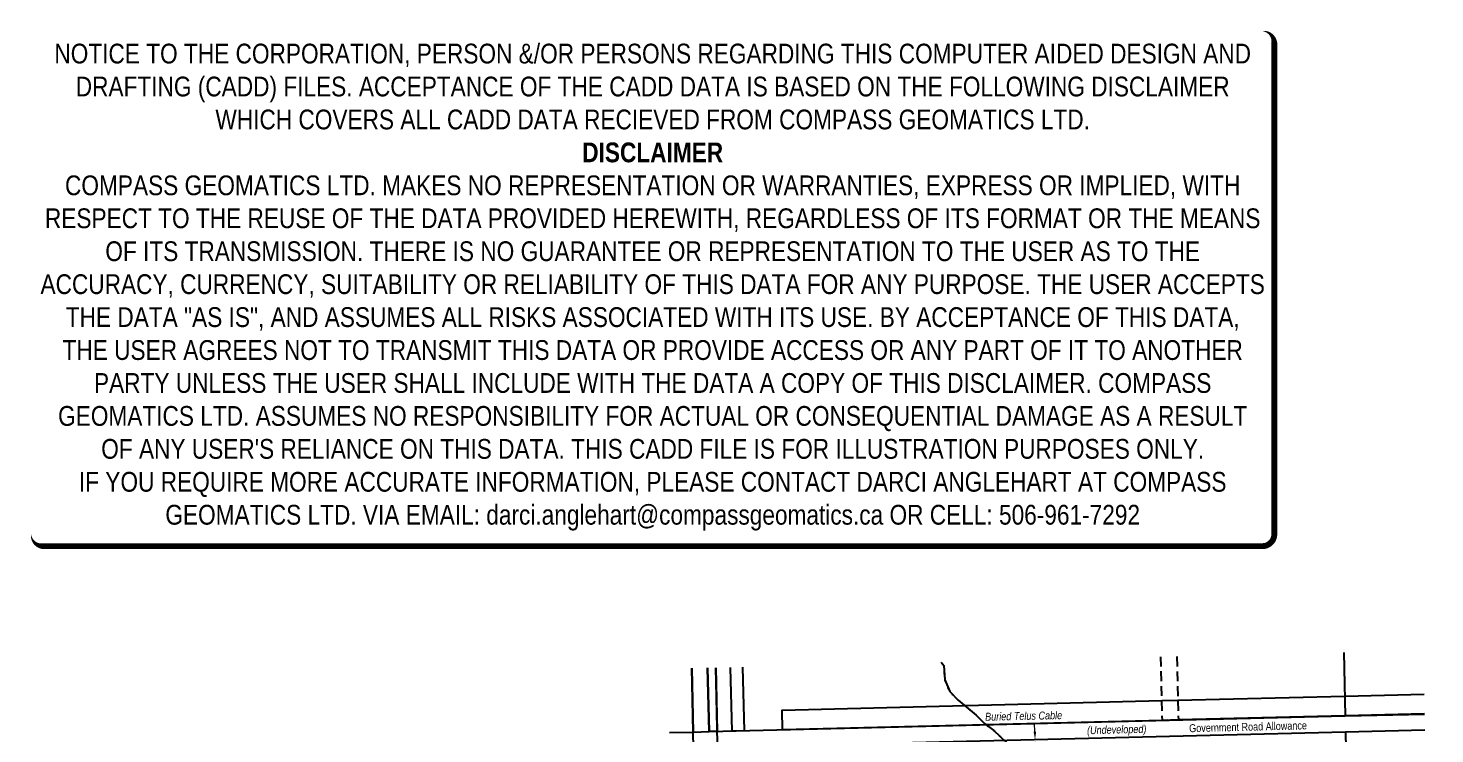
# Model space of a CAD drawing. Extents: x 610781 to 613451, y 5887607 to 5892660.
# Drawn here: x 611595 to 613373, y 5891767 to 5892660 of the extents above; entities that cross this region are included whole.
import ezdxf
from ezdxf.enums import TextEntityAlignment as Align

# ---------------------------------------------------------------- set-up
doc = ezdxf.new("R2010")
doc.units = 0
doc.header["$LTSCALE"] = 5
doc.header["$PDSIZE"] = -1.5
for name, pattern in [('foc-ACCESSROAD', [3.75, 2.5, -1.25]), ('foc-FLOWLINE', [3.75, 2.5, -1.25]), ('foc-QUARTERLINE', [33, 25, -3, 2, -3]), ('foc-WHEELTRACKS', [2, 0.4, -1.6])]:
    doc.linetypes.add(name, pattern=pattern)
doc.layers.get('Defpoints').update_dxf_attribs({"color": 9})
for name, color, linetype in [('AS-POWER', 104, 'foc-POWER'), ('AS-TELUS', 224, 'foc-TEL'), ('C-AR', 13, 'foc-ACCESSROAD'), ('F-EZE', 190, 'foc-FLOWLINE'), ('F-RW', 190, 'Continuous'), ('L-ROAD-T', 7, 'Continuous'), ('L-SEC', 7, 'Continuous'), ('L-SECQ', 8, 'foc-QUARTERLINE'), ('L-TITLEDB', 4, 'Continuous'), ('T-WATER-P3', 160, 'foc-WHEELTRACKS')]:
    doc.layers.add(name, color=color, linetype=linetype)
doc.layers.add('DISCLAIMER', color=7, linetype='Continuous', plot=False)
doc.layers.add('F-EZE-T', color=190, linetype='Continuous', lineweight=9)
doc.layers.add('T-TEXT', color=48, linetype='Continuous', lineweight=18)
doc.layers.add('P-150m WELL BORE BUFFER', color=7, linetype='Continuous', true_color=0xddf3e2)
doc.styles.add('175L', font='ARIALN.TTF', dxfattribs={"height": 20})
doc.styles.add('80', font='ARIALN.TTF', dxfattribs={"height": 10})
doc.styles.add('80CG', font='ARIALN.TTF', dxfattribs={"height": 10})
doc.styles.add('80L', font='ARIALN.TTF', dxfattribs={"height": 10})
doc.styles.add('80LS', font='ARIALNI.TTF', dxfattribs={"height": 10})
doc.styles.add('foc-LtypeFont', font='ARIALN.TTF', dxfattribs={"height": 7.35})
doc.linetypes.add('foc-POWER', pattern='A,6,-1,["P",foc-LtypeFont,S=0.2,R=0,X=-0.625,Y=-0.75],-1.24,4', length=12.24)
doc.linetypes.add('foc-POWER-NOLINE', pattern='A,0,-4,["P",foc-LtypeFont,S=0.2,R=0,X=-0.625,Y=-0.75],-8.24', length=12.24)
doc.linetypes.add('foc-TEL', pattern='A,2,-1,["T",foc-LtypeFont,S=0.2,R=0,X=-0.425,Y=-0.75],-1.24,8', length=12.24)
doc.linetypes.add('foc-TEL-NOLINE', pattern='A,0,-2,["T",foc-LtypeFont,S=0.2,R=0,X=-0.425,Y=-0.75],-10.24', length=12.24)
doc.linetypes.add('foc-TOPO-flowdirection-NOLINE', pattern='A,0,[">",foc-LtypeFont,S=0.3,R=0,X=0,Y=-0.945],-20,[">",foc-LtypeFont,S=0.3,R=0,X=0,Y=-0.945],0', length=20)
doc.dimstyles.new('Compass 5 000', dxfattribs={"dimscale": 5, "dimtxt": 9, "dimasz": 2, "dimexe": 0.2, "dimexo": 0.0625, "dimgap": 0.5, "dimtad": 0, "dimtih": 1, "dimtoh": 1, "dimzin": 0, "dimdsep": 46, "dimtxsty": '80CG', "dimcen": 0.1, "dimse1": 1, "dimse2": 1, "dimclrd": 256, "dimclrt": 256, "dimaunit": 1, "dimadec": 4, "dimazin": 0, "dimtfac": 0.06, "dimtofl": 0, "dimtmove": 0, "dimatfit": 1, "dimfxl": 0.2, "dimtolj": 1, "dimtzin": 0, "dimlwd": -1, "dimarcsym": 0})

# ---------------------------------------------------------------- blocks, each defined once
blk = doc.blocks.new('*D433')
at = {"layer": 'Defpoints', "color": 0, "transparency": 16777216}
for p in [(612580.2, 5891693.8), (612550.7, 5891669.8), (612580.7, 5891670.5)]:
    blk.add_point(p, dxfattribs=at)
at = {"layer": 'F-EZE-T', "transparency": 16777216}
for p, q in [((612540.2, 5891692.8), (612530.2, 5891692.6)), ((612590.2, 5891694), (612600.2, 5891694.2))]:
    blk.add_line(p, q, dxfattribs=at)
for points in [[(612590.1, 5891695.7), (612590.2, 5891692.3), (612580.2, 5891693.8)], [(612540.2, 5891694.5), (612540.2, 5891691.2), (612550.2, 5891693.1)]]:
    blk.add_solid(points, dxfattribs=at)
at = {"layer": 'F-EZE-T', "transparency": 16777216, "insert": (612659.7, 5891694.2), "char_height": 10, "attachment_point": 5, "style": '80CG'}
blk.add_mtext('\\A1;Altalink\\P30.00 Power Line R/W\\PPlan 902 0123\\PEZE 880650', dxfattribs=at)
blk = doc.blocks.new('*D434')
at = {"layer": 'Defpoints', "color": 0, "transparency": 16777216}
for p in [(612867.7, 5891757.8), (612947.4, 5891761.7), (612947.4, 5891759.8)]:
    blk.add_point(p, dxfattribs=at)
at = {"layer": 'F-EZE-T', "transparency": 16777216}
for p, q in [((612867.4, 5891769.7), (612867.2, 5891779.7)), ((612868, 5891747.8), (612868.2, 5891737.8)), ((612868.5, 5891725.5), (612868.2, 5891737.8)), ((612858.5, 5891725.5), (612868.5, 5891725.5))]:
    blk.add_line(p, q, dxfattribs=at)
for points in [[(612869.1, 5891769.7), (612865.8, 5891769.7), (612867.7, 5891759.7)], [(612869.7, 5891747.9), (612866.3, 5891747.8), (612867.7, 5891757.8)]]:
    blk.add_solid(points, dxfattribs=at)
at = {"layer": 'F-EZE-T', "transparency": 16777216, "insert": (612783.3, 5891725.5), "char_height": 10, "attachment_point": 5, "style": '80CG'}
blk.add_mtext('\\A1;Altalink\\P2.00 Vegetation Control R/W\\PEZE 880691', dxfattribs=at)
blk = doc.blocks.new('*D435')
at = {"layer": 'Defpoints', "color": 0, "transparency": 16777216}
for p in [(613008.1, 5891666.9), (613029.1, 5891667.4), (613029.5, 5891652.2)]:
    blk.add_point(p, dxfattribs=at)
at = {"layer": 'F-EZE-T', "transparency": 16777216}
for p, q in [((613007.3, 5891700.2), (612997.3, 5891700.2)), ((613007.9, 5891676.9), (613007.3, 5891700.2)), ((613008.7, 5891641.7), (613009, 5891631.7))]:
    blk.add_line(p, q, dxfattribs=at)
for points in [[(613009.5, 5891676.9), (613006.2, 5891676.8), (613008.1, 5891666.9)], [(613010.4, 5891641.7), (613007.1, 5891641.6), (613008.5, 5891651.7)]]:
    blk.add_solid(points, dxfattribs=at)
at = {"layer": 'F-EZE-T', "transparency": 16777216, "insert": (612958.2, 5891700.2), "char_height": 10, "attachment_point": 5, "style": '80CG'}
blk.add_mtext('\\A1;Pembina\\P15.24 P/L R/W\\PPlan 1880 KS\\PROE 2752', dxfattribs=at)
blk = doc.blocks.new('Disclaimer_Legal')
at = {"layer": 'DISCLAIMER', "color": 254, "flags": 128}
blk.add_lwpolyline([(-3612.9, -1104.6, 37.5, 37.5, 0), (4096.1, -1104.6, 37.5, 37.5, 0.414214), (4171.1, -1029.6, 37.5, 37.5, 0), (4171.1, 2078.7, 37.5, 0, 0.414214), (4096.1, 2153.7, 0, 0, 0), (-3612.9, 2153.7, 0, 0, 0.414214), (-3687.9, 2078.7, 0, 0, 0), (-3687.9, -1029.6, 0, 37.5, 0.414214)], format="xyseb", close=True, dxfattribs=at)
at = {"layer": 'DISCLAIMER', "color": 254, "insert": (241.6, 533.9), "char_height": 125, "width": 7717.568, "attachment_point": 5, "style": '80'}
blk.add_mtext('NOTICE TO THE CORPORATION, PERSON &/OR PERSONS REGARDING THIS COMPUTER AIDED DESIGN AND DRAFTING (CADD) FILES. ACCEPTANCE OF THE CADD DATA IS BASED ON THE FOLLOWING DISCLAIMER WHICH COVERS ALL CADD DATA RECIEVED FROM COMPASS GEOMATICS LTD.\\P{\\fArial Narrow|b1|i0|c0|p34;DISCLAIMER}\\PCOMPASS GEOMATICS LTD. MAKES NO REPRESENTATION OR WARRANTIES, EXPRESS OR IMPLIED, WITH RESPECT TO THE REUSE OF THE DATA PROVIDED HEREWITH, REGARDLESS OF ITS FORMAT OR THE MEANS OF ITS TRANSMISSION. THERE IS NO GUARANTEE OR REPRESENTATION TO THE USER AS TO THE ACCURACY, CURRENCY, SUITABILITY OR RELIABILITY OF THIS DATA FOR ANY PURPOSE. THE USER ACCEPTS THE DATA "AS IS", AND ASSUMES ALL RISKS ASSOCIATED WITH ITS USE. BY ACCEPTANCE OF THIS DATA, THE USER AGREES NOT TO TRANSMIT THIS DATA OR PROVIDE ACCESS OR ANY PART OF IT TO ANOTHER PARTY UNLESS THE USER SHALL INCLUDE WITH THE DATA A COPY OF THIS DISCLAIMER. COMPASS GEOMATICS LTD. ASSUMES NO RESPONSIBILITY FOR ACTUAL OR CONSEQUENTIAL DAMAGE AS A RESULT OF ANY USER\'S RELIANCE ON THIS DATA. THIS CADD FILE IS FOR ILLUSTRATION PURPOSES ONLY.\\PIF YOU REQUIRE MORE ACCURATE INFORMATION, PLEASE CONTACT DARCI ANGLEHART AT COMPASS GEOMATICS LTD. VIA EMAIL: darci.anglehart@compassgeomatics.ca OR CELL: 506-961-7292', dxfattribs=at)

msp = doc.modelspace()

# ---------------------------------------------------------------- linework, layer by layer
at = {"layer": 'AS-POWER', "linetype": 'foc-POWER-NOLINE', "flags": 128}
msp.add_lwpolyline([(612473.284, 5891424.644), (612472.821, 5891470.143), (612470.735, 5891561.61), (612470.161, 5891586.768), (612467.986, 5891682.145), (612467.635, 5891697.376), (612465.43, 5891793.33), (612464.963, 5891813.112), (612464.105, 5891850.433)], dxfattribs=at)
at = {"layer": 'AS-TELUS', "linetype": 'foc-TEL-NOLINE', "flags": 128}
for points in [[(612104.4, 5889333.232), (612160.697, 5889379.309), (612176.312, 5889392.093), (612194.052, 5889406.618), (612201.894, 5889413.049), (612206.313, 5889416.678), (612215.803, 5889424.471), (612220.533, 5889428.357), (612225.251, 5889432.222), (612246.6, 5889449.714), (612254.389, 5889456.096), (612276.813, 5889474.47), (612286.693, 5889482.565), (612331.356, 5889519.16), (612333.669, 5889521.07), (612335.968, 5889522.997), (612338.253, 5889524.941), (612340.523, 5889526.901), (612342.779, 5889528.879), (612345.413, 5889531.228), (612348.026, 5889533.601), (612350.619, 5889535.995), (612353.191, 5889538.412), (612355.742, 5889540.852), (612358.271, 5889543.313), (612360.779, 5889545.796), (612363.265, 5889548.301), (612365.729, 5889550.828), (612368.171, 5889553.376), (612370.592, 5889555.946), (612372.989, 5889558.536), (612375.364, 5889561.146), (612377.717, 5889563.777), (612380.046, 5889566.429), (612382.352, 5889569.101), (612384.635, 5889571.793), (612386.894, 5889574.504), (612389.13, 5889577.234), (612391.342, 5889579.985), (612393.529, 5889582.755), (612395.693, 5889585.543), (612397.833, 5889588.35), (612399.948, 5889591.176), (612402.038, 5889594.02), (612404.104, 5889596.882), (612406.144, 5889599.761), (612408.16, 5889602.658), (612410.15, 5889605.573), (612412.115, 5889608.505), (612414.054, 5889611.454), (612415.968, 5889614.419), (612417.855, 5889617.401), (612419.717, 5889620.4), (612421.553, 5889623.415), (612423.362, 5889626.445), (612425.145, 5889629.491), (612426.901, 5889632.552), (612428.631, 5889635.629), (612430.334, 5889638.72), (612432.01, 5889641.826), (612433.658, 5889644.947), (612435.28, 5889648.082), (612436.875, 5889651.231), (612438.442, 5889654.393), (612439.982, 5889657.569), (612441.493, 5889660.758), (612442.977, 5889663.96), (612444.433, 5889667.175), (612445.861, 5889670.403), (612447.261, 5889673.642), (612448.78, 5889677.247), (612450.021, 5889680.267), (612451.238, 5889683.298), (612452.43, 5889686.338), (612453.596, 5889689.382), (612453.834, 5889690.019), (612454.739, 5889692.439), (612455.066, 5889693.326), (612456.266, 5889696.645), (612457.438, 5889699.974), (612458.58, 5889703.314), (612459.694, 5889706.662), (612460.778, 5889710.021), (612461.833, 5889713.39), (612462.859, 5889716.767), (612463.855, 5889720.153), (612464.823, 5889723.547), (612465.76, 5889726.95), (612466.668, 5889730.36), (612467.18, 5889732.342), (612467.542, 5889733.78), (612468.022, 5889735.686), (612468.391, 5889737.206), (612468.835, 5889739.038), (612469.21, 5889740.639), (612469.62, 5889742.397), (612470, 5889744.078), (612470.372, 5889745.752), (612470.759, 5889747.526), (612471.098, 5889749.112), (612471.488, 5889750.978), (612471.795, 5889752.478), (612472.186, 5889754.438), (612472.462, 5889755.85), (612472.855, 5889757.904), (612473.102, 5889759.226), (612473.494, 5889761.374), (612473.714, 5889762.609), (612474.104, 5889764.85), (612474.682, 5889768.332), (612475.23, 5889771.819), (612475.747, 5889775.311), (612476.234, 5889778.806), (612476.691, 5889782.306), (612477.118, 5889785.809), (612477.513, 5889789.316), (612477.879, 5889792.827), (612478.214, 5889796.34), (612478.518, 5889799.856), (612478.791, 5889803.375), (612479.035, 5889806.896), (612479.247, 5889810.419), (612479.429, 5889813.944), (612479.581, 5889817.47), (612479.701, 5889820.998), (612479.791, 5889824.526), (612479.85, 5889828.055), (612479.968, 5889830.634), (612472.938, 5890140.722), (612454.248, 5890944.827), (612435.912, 5891748.933), (612435.45, 5891769.036), (612433.595, 5891849.694)], [(612405.567, 5891768.325), (612435.45, 5891769.036), (612455.61, 5891769.537), (613259.843, 5891789.559), (613360.095, 5891791.915)]]:
    msp.add_lwpolyline(points, dxfattribs=at)
at = {"layer": 'C-AR', "flags": 128}
msp.add_lwpolyline([(613046.896, 5891864.562), (613048.267, 5891809.296), (613048.887, 5891784.313), (613028.762, 5891783.813), (613028.141, 5891808.795), (613026.769, 5891864.074)], dxfattribs=at)
at = {"layer": 'F-EZE', "linetype": 'ByBlock', "flags": 128}
msp.add_lwpolyline([(613360.095, 5891791.915), (613259.843, 5891789.559), (613048.887, 5891784.313), (613028.762, 5891783.813), (612548.368, 5891771.903), (612547.793, 5891796.879), (613028.141, 5891808.795), (613048.267, 5891809.296), (613259.263, 5891814.546), (613359.544, 5891816.895)], dxfattribs=at)
at = {"layer": 'F-RW'}
msp.add_lwpolyline([(612498.006, 5891851.255), (612499.859, 5891770.635), (612484.627, 5891770.257), (612482.775, 5891850.886)], dxfattribs=at)
at = {"layer": 'L-SEC'}
msp.add_line((612435.423, 5891769.036), (612435.45, 5891769.037), dxfattribs=at)
at = {"layer": 'L-SEC', "flags": 128}
for points in [[(612433.595, 5891849.694), (612435.45, 5891769.036)], [(612453.698, 5891850.181), (612455.553, 5891769.536)]]:
    msp.add_lwpolyline(points, dxfattribs=at)
at = {"layer": 'L-SEC'}
for points in [[(612455.553, 5891769.536), (613259.76, 5891789.486), (613360.096, 5891791.847)], [(612405.567, 5891768.325), (612435.423, 5891769.036)], [(612456.017, 5891749.432), (613260.246, 5891769.383), (613360.54, 5891771.743)]]:
    msp.add_lwpolyline(points, dxfattribs=at)
at = {"layer": 'L-SECQ'}
msp.add_line((613257.92, 5891869.678), (613259.78, 5891789.487), dxfattribs=at)
at = {"layer": 'L-SECQ', "flags": 128}
msp.add_lwpolyline([(613260.246, 5891769.383), (613278.013, 5890964.466), (613295.769, 5890160.093)], dxfattribs=at)
at = {"layer": 'L-TITLEDB'}
msp.add_lwpolyline([(612464.097, 5891850.433), (612465.95, 5891769.794), (612455.61, 5891769.537), (612453.755, 5891850.182)], dxfattribs=at)
at = {"layer": 'T-WATER-P3', "linetype": 'foc-TOPO-flowdirection-NOLINE', "flags": 128}
msp.add_lwpolyline([(612749.061, 5891857.342), (612752.543, 5891853.094), (612753.784, 5891835.254), (612759.845, 5891820.164), (612770.585, 5891809.303), (612793.379, 5891790.57), (612803.7, 5891779.822), (612815.652, 5891771.058), (612847.352, 5891741.019), (612860.401, 5891733.993), (612883.529, 5891716.632), (612890.829, 5891702.036), (612900.322, 5891691.155), (612924.708, 5891673.041), (612932.571, 5891660.295), (612938.897, 5891625.393), (612946.52, 5891612.82), (612980.449, 5891580.742), (612988.381, 5891567.402), (612991.649, 5891549.003), (613000.496, 5891537.756), (613031.918, 5891510.205), (613045.984, 5891502.723), (613088.167, 5891484.78), (613134.623, 5891470.409), (613146.739, 5891462.36), (613166.567, 5891440.018), (613196.17, 5891414.871), (613206.126, 5891397.471), (613215.963, 5891365.591), (613240.79, 5891349.562), (613248.992, 5891337.77), (613254.69, 5891323.208), (613255.614, 5891302.991), (613260.003, 5891284.907), (613268.851, 5891270.039), (613299.84, 5891239.93), (613312.545, 5891232.188), (613347.325, 5891206.236), (613361.588, 5891201.126), (613373.195, 5891198.44)], dxfattribs=at)
at = {"layer": 'T-WATER-P3', "flags": 128}
msp.add_lwpolyline([(613373.195, 5891198.44), (613361.588, 5891201.126), (613347.325, 5891206.236), (613312.545, 5891232.188), (613299.84, 5891239.93), (613268.851, 5891270.039), (613260.003, 5891284.907), (613255.614, 5891302.991), (613254.69, 5891323.208), (613248.992, 5891337.77), (613240.79, 5891349.562), (613215.963, 5891365.591), (613206.126, 5891397.471), (613196.17, 5891414.871), (613166.567, 5891440.018), (613146.739, 5891462.36), (613134.623, 5891470.409), (613088.167, 5891484.78), (613045.984, 5891502.723), (613031.918, 5891510.205), (613000.496, 5891537.756), (612991.649, 5891549.003), (612988.381, 5891567.402), (612980.449, 5891580.742), (612946.52, 5891612.82), (612938.897, 5891625.393), (612932.571, 5891660.295), (612924.708, 5891673.041), (612900.322, 5891691.155), (612890.829, 5891702.036), (612883.529, 5891716.632), (612860.401, 5891733.993), (612847.352, 5891741.019), (612815.652, 5891771.058), (612803.7, 5891779.822), (612793.379, 5891790.57), (612770.585, 5891809.303), (612759.845, 5891820.164), (612753.784, 5891835.254), (612752.543, 5891853.094), (612749.061, 5891857.342)], dxfattribs=at)

# ---------------------------------------------------------------- block references
at = {"layer": 'P-150m WELL BORE BUFFER', "color": 1, "xscale": 0.2, "yscale": 0.2, "zscale": 0.2}
msp.add_blockref('Disclaimer_Legal', (612335.941, 5892225.139), dxfattribs=at)

# ---------------------------------------------------------------- texts
at = {"layer": 'AS-TELUS', "insert": (612804.472, 5891793.322), "char_height": 9.99609, "attachment_point": 1, "rotation": 1.237806, "style": '175L'}
msp.add_mtext_dynamic_manual_height_columns('{\\fArial Narrow|b0|i1|c0|p34;Buried Telus Cable}', width=97.19704, gutter_width=99.961, heights=[0], dxfattribs=at)
at = {"layer": 'L-ROAD-T', "style": '80L'}
msp.add_text('Government Road Allowance', height=9.99609, rotation=1.422776, dxfattribs=at).set_placement((613136.988, 5891775.679), align=Align.MIDDLE_CENTER)
at = {"layer": 'T-TEXT', "style": '80LS'}
msp.add_text('(Undeveloped)', height=9.99609, rotation=1.377292, dxfattribs=at).set_placement((612970.943, 5891772.203), align=Align.MIDDLE_CENTER)

# ---------------------------------------------------------------- dimensions: what is measured, and where the dimension line sits
at = {"layer": 'F-EZE-T'}
for base, p1, p2, angle, text, picture, middle in [((612580.175, 5891693.752), (612550.733, 5891669.829), (612580.714, 5891670.525), 1.328111, 'Altalink\\P30.00 Power Line R/W\\PPlan 902 0123\\PEZE 880650', '*D433', (612659.696, 5891694.216)), ((613008.109, 5891666.884), (613029.475, 5891652.16), (613029.105, 5891667.393), 91.389978, 'Pembina\\P15.24 P/L R/W\\PPlan 1880 KS\\PROE 2752', '*D435', (612958.214, 5891700.207))]:
    dim = msp.add_linear_dim(base=base, p1=p1, p2=p2, angle=angle, text=text, dimstyle='Compass 5 000', dxfattribs=at)
    dim.commit()
    dim.dimension.update_dxf_attribs({"geometry": picture, "text_midpoint": middle, "dimtype": 161})
dim = msp.add_linear_dim(base=(612867.74, 5891757.813), p1=(612947.354, 5891761.677), p2=(612947.401, 5891759.79), angle=271.4212, text='Altalink\\P2.00 Vegetation Control R/W\\PEZE 880691', dimstyle='Compass 5 000', override={"dimtmove": 1}, dxfattribs=at)
dim.commit()
dim.dimension.update_dxf_attribs({"geometry": '*D434', "text_midpoint": (612846.425, 5891725.527), "dimtype": 161})

doc.saveas('drawing.dxf')
